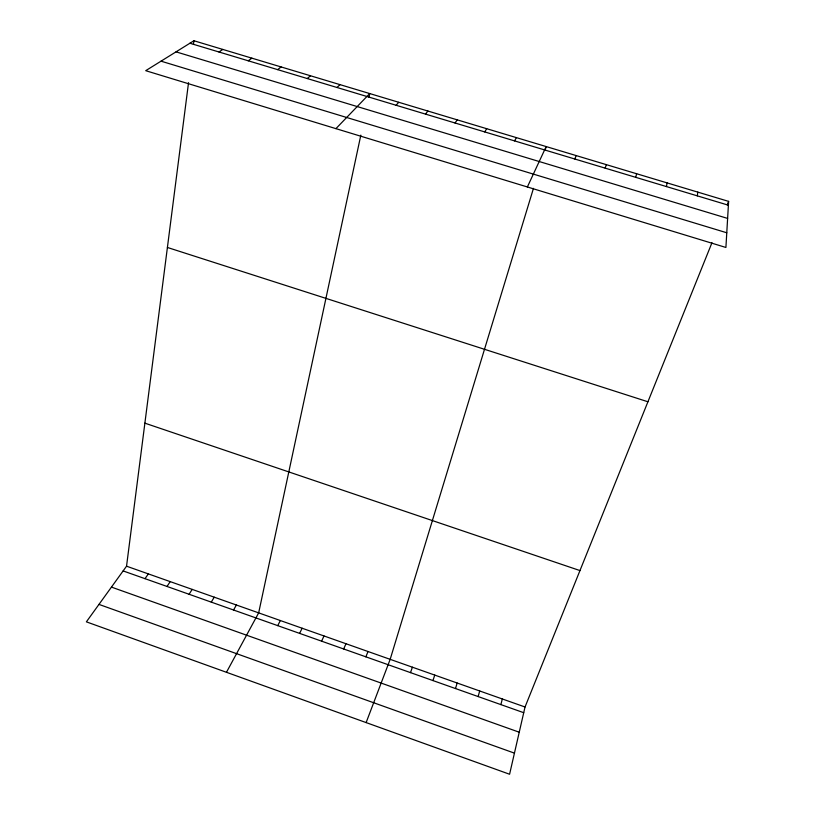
<?xml version="1.0" encoding="UTF-8"?>
<svg xmlns="http://www.w3.org/2000/svg" width="815" height="815" viewBox="0 0 815 815"><rect width="100%" height="100%" fill="white"/><g stroke="black" fill="none" stroke-linecap="round" stroke-linejoin="round"><path stroke-width="1.22" d="M728.62 201.376L725.91 247.465L145.702 70.681L193.919 40.75L728.62 201.376L727.235 204.799M697.324 195.855L697.783 192.106M711.964 242.727L525.033 706.992L509.589 774.25L86.38 621.845L126.539 566.191L188.54 82.651M193.44 44.428L193.919 40.75M666.436 186.564L667.118 182.896M360.841 135.127L258.661 612.87L226.458 672.293M368.961 97.209L369.735 93.562L335.923 128.638M635.72 177.334L636.627 173.738M500.889 704.608L502.325 698.964M478.14 696.56L479.699 690.967M533.468 188.346L390.171 659.335L366.129 722.589M545.082 150.184L546.172 146.568L527.366 186.971M455.493 688.543L457.174 683.011M605.178 168.145L606.309 164.63M432.948 680.566L434.752 675.085M410.495 672.62L412.41 667.2M574.809 159.017L576.164 155.573M365.864 656.829L368.023 651.511M343.696 648.974L345.968 643.718M321.609 641.161L324.003 635.965M299.625 633.387L302.131 628.233M277.732 625.635L280.35 620.541M514.581 140.893L516.364 137.613M233.559 610.007L236.401 605.005M211.279 602.122L214.243 597.181M484.721 131.918L486.708 128.709M189.1 594.267L192.177 589.388M167.014 586.454L170.203 581.625M145.019 578.67L148.33 573.892M455.025 122.984L457.225 119.846M425.491 114.1L427.906 111.034M396.121 105.267L398.739 102.283M336.992 87.49L340.018 84.638M307.245 78.535L310.474 75.764M277.66 69.642L281.083 66.932M248.239 60.799L251.866 58.16M218.98 51.997L222.811 49.43M189.895 43.246L728.396 205.207M176.03 51.854L727.622 218.42M161.024 61.166L726.776 232.774M167.411 247.465L647.925 401.775M144.876 423.158L579.964 570.582M126.539 566.191L525.033 706.992M123.126 570.928L523.729 712.697M111.451 587.106L519.236 732.216M98.972 604.404L514.438 753.131"/></g></svg>
